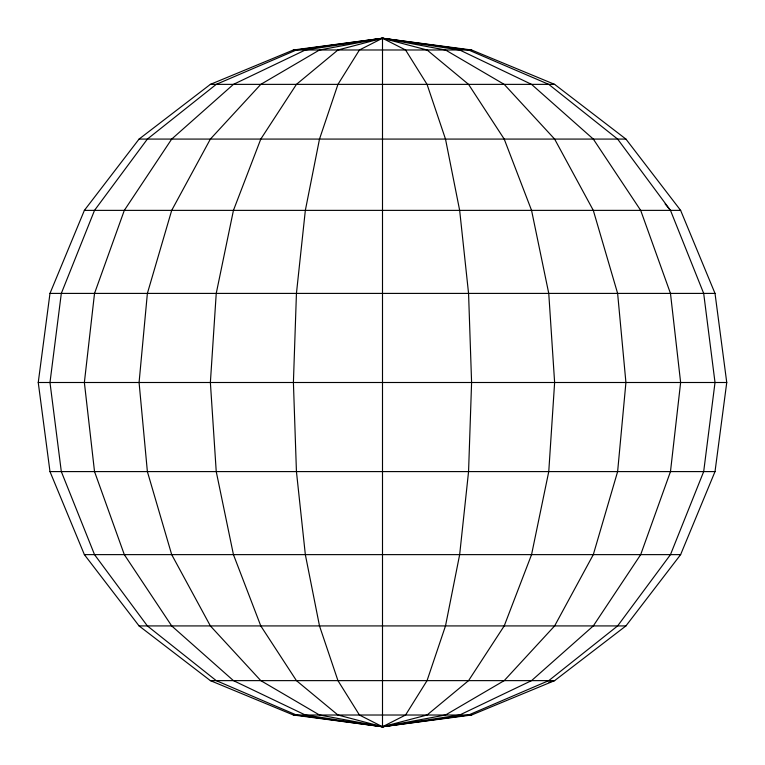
<?xml version="1.0" encoding="UTF-8"?>
<svg xmlns="http://www.w3.org/2000/svg" width="765" height="765" viewBox="0 0 765 765"><rect width="100%" height="100%" fill="white"/><g stroke="black" fill="none" stroke-linecap="round" stroke-linejoin="round"><path stroke-width="1.15" d="M38.25 382.5L49.983 293.406L84.37 210.375L139.077 139.077L210.375 84.37L293.406 49.983L382.5 38.25L471.594 49.983L554.625 84.37L625.923 139.077L680.63 210.375L715.017 293.406L726.75 382.5L715.017 471.594L680.63 554.625L625.923 625.923L554.625 680.63L471.594 715.017L382.5 726.75L293.406 715.017L210.375 680.63L139.077 625.923L84.37 554.625L49.983 471.594L38.25 382.5L726.75 382.5M382.5 38.25L382.5 726.75L405.565 715.017L427.052 680.63L445.498 625.923L459.66 554.625L468.562 471.594L471.594 382.5L468.562 293.406L459.66 210.375L445.498 139.077L427.052 84.37L405.565 49.983L382.5 38.25L359.435 49.983L337.948 84.37L319.502 139.077L305.34 210.375L296.438 293.406L293.406 382.5L296.438 471.594L305.34 554.625L319.502 625.923L337.948 680.63L359.435 715.017L382.5 726.75L468.562 715.017L548.763 680.63L617.623 625.923L670.475 554.625L703.685 471.594L715.017 382.5L703.685 293.406L670.475 210.375L617.623 139.077L548.763 84.37L468.562 49.983L382.5 38.25L296.438 49.983L216.237 84.37L147.377 139.077L94.525 210.375L61.315 293.406L49.983 382.5L61.315 471.594L94.525 554.625L147.377 625.923L216.237 680.63L296.438 715.017L382.5 726.75L459.66 715.017L531.56 680.63L593.305 625.923L640.688 554.625L670.475 471.594L680.63 382.5L670.475 293.406L640.688 210.375L593.305 139.077L531.56 84.37L459.66 49.983L382.5 38.25L305.34 49.983L233.44 84.37L171.695 139.077L124.312 210.375L94.525 293.406L84.37 382.5L94.525 471.594L124.312 554.625L171.695 625.923L233.44 680.63L305.34 715.017L382.5 726.75L445.498 715.017L504.212 680.63L554.625 625.923L593.305 554.625L617.623 471.594L625.923 382.5L617.623 293.406L593.305 210.375L554.625 139.077L504.212 84.37L445.498 49.983L382.5 38.25L319.502 49.983L260.789 84.37L210.375 139.077L171.695 210.375L147.377 293.406L139.077 382.5L147.377 471.594L171.695 554.625L210.375 625.923L260.789 680.63L319.502 715.017L382.5 726.75L427.052 715.017L468.562 680.63L504.212 625.923L531.56 554.625L548.763 471.594L554.625 382.5L548.763 293.406L531.56 210.375L504.212 139.077L468.562 84.37L427.052 49.983L382.5 38.25L337.948 49.983L296.438 84.37L260.789 139.077L233.44 210.375L216.237 293.406L210.375 382.5L216.237 471.594L233.44 554.625L260.789 625.923L296.438 680.63L337.948 715.017L382.5 726.75L387.09 725.516M548.888 682.17L554.625 680.63L210.375 680.63M293.406 49.983L471.594 49.983M210.375 84.37L554.625 84.37M139.077 139.077L625.923 139.077M84.37 210.375L680.63 210.375M49.983 293.406L715.017 293.406M49.983 471.594L715.017 471.594M84.37 554.625L680.63 554.625M139.077 625.923L625.923 625.923M293.406 715.017L471.594 715.017M665.139 203.93L670.475 210.375"/></g></svg>
